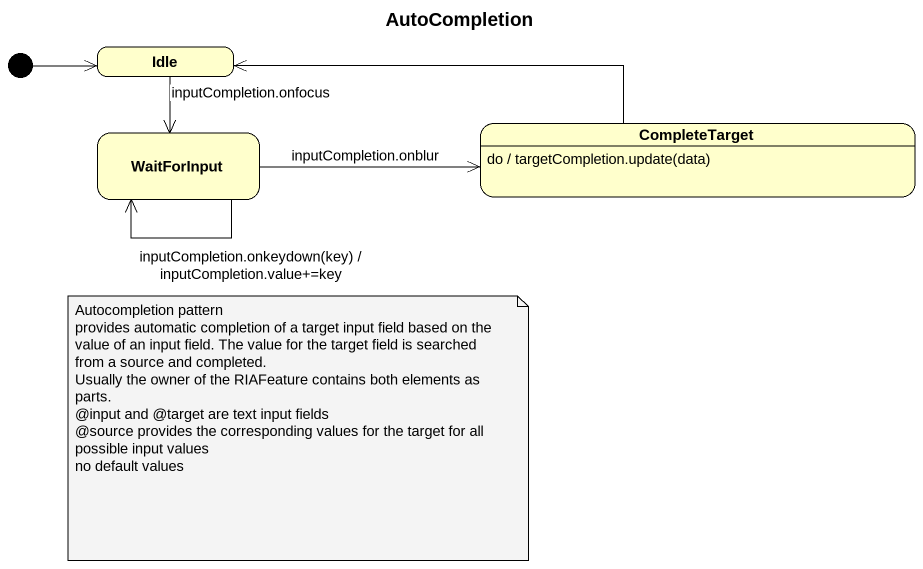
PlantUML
@startuml
title AutoCompletion
hide empty description
state Idle #FFFFCC
state WaitForInput #FFFFCC
state CompleteTarget #FFFFCC
CompleteTarget : do / targetCompletion.update(data)
[*] -right-> Idle
Idle --> WaitForInput : inputCompletion.onfocus
WaitForInput --> WaitForInput : inputCompletion.onkeydown(key) / inputCompletion.value+=key
WaitForInput -right-> CompleteTarget : inputCompletion.onblur
CompleteTarget -left-> Idle
note as N1
  Autocompletion pattern
  provides automatic completion of a target input field based on the value of an input field. The value for the target field is searched from a source and completed.
  Usually the owner of the RIAFeature contains both elements as parts.
  ~@input and @target are text input fields
  ~@source provides the corresponding values for the target for all possible input values
  no default values
end note
@enduml
